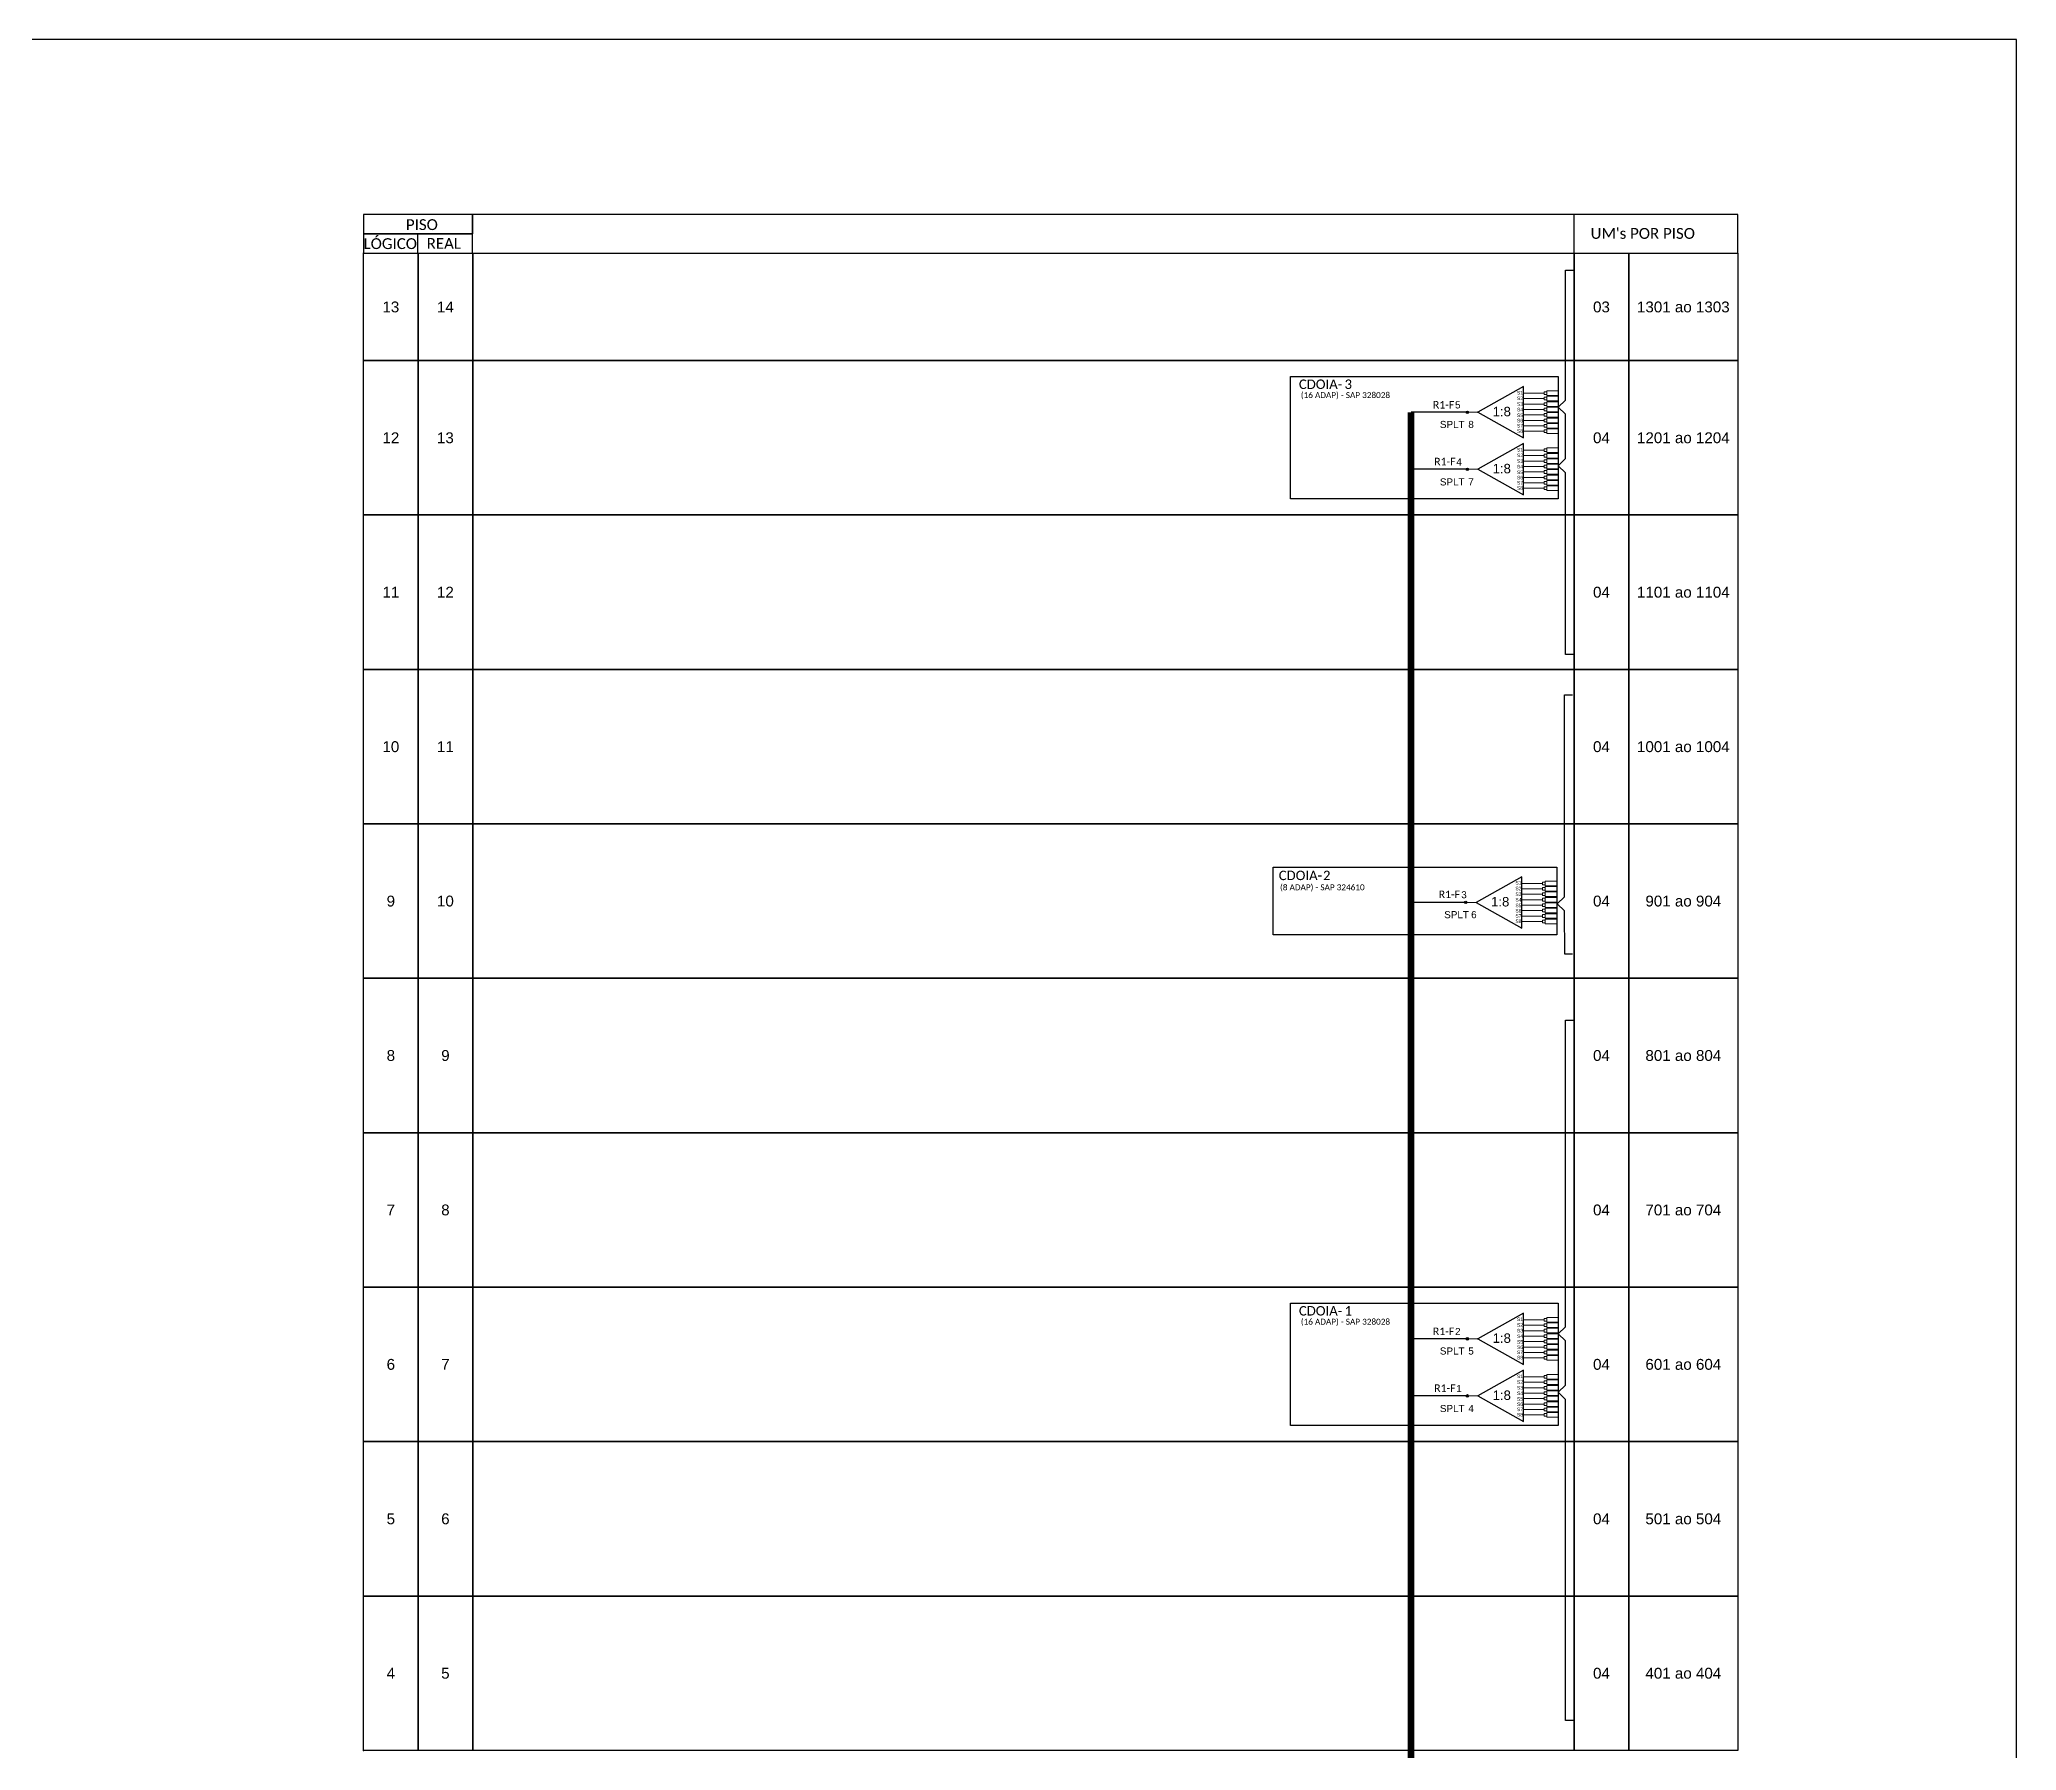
# Model space of a CAD drawing. Extents: x -89 to 2622484776, y -1852823961 to 1299.
# Drawn here: x 1282.3 to 1701.6, y 936.3 to 1299 of the extents above; entities that cross this region are included whole.
import ezdxf
from ezdxf.enums import TextEntityAlignment as Align

# ---------------------------------------------------------------- set-up
doc = ezdxf.new("R2010")
doc.units = 0
doc.styles.add('ARIAL', font='arial.ttf')
doc.styles.add('WMF-Calibri0', font='CALIBRI.TTF')

# ---------------------------------------------------------------- blocks, each defined once
blk = doc.blocks.new('SPLT_1-8_SC-APC')
at = {"color": 1}
blk.add_lwpolyline([(-7.37, -2.1), (-17.04, -7.55), (-7.37, -13), (-7.37, -2.1)], dxfattribs=at)
at = {"color": 3, "lineweight": 0}
for points in [[(-2.99, -3.51), (-7.37, -3.51)], [(-2.41, -3.02), (-2.41, -4)], [(-2.41, -3.02), (0, -3.02)], [(-2.41, -4), (0, -4)], [(-2.41, -4.17), (-2.41, -5.16)], [(-2.41, -4.17), (0, -4.17)], [(-7.37, -4.66), (-2.99, -4.66)], [(-7.37, -5.82), (-2.99, -5.82)], [(-7.37, -6.97), (-2.99, -6.97)], [(-7.37, -8.12), (-2.99, -8.12)], [(-2.41, -5.16), (0, -5.16)], [(-2.41, -5.32), (-2.41, -6.31)], [(-2.41, -5.32), (0, -5.32)], [(-2.41, -6.31), (0, -6.31)], [(-2.41, -6.48), (-2.41, -7.46)], [(-2.41, -6.48), (0, -6.48)], [(-2.41, -7.46), (0, -7.46)], [(-2.41, -7.63), (-2.41, -8.62)], [(-2.41, -7.63), (0, -7.63)], [(-7.37, -9.28), (-2.99, -9.28)], [(-7.37, -10.43), (-2.99, -10.43)], [(-7.37, -11.58), (-2.99, -11.58)], [(-2.41, -8.62), (0, -8.62)], [(-2.41, -8.78), (-2.41, -9.77)], [(-2.41, -8.78), (0, -8.78)], [(-2.41, -9.77), (0, -9.77)], [(-2.41, -9.94), (-2.41, -10.92)], [(-2.41, -9.94), (0, -9.94)], [(-2.41, -10.92), (0, -10.92)], [(-2.41, -11.09), (-2.41, -12.08)], [(-2.41, -11.09), (0, -11.09)], [(-2.41, -12.08), (0, -12.08)]]:
    blk.add_lwpolyline(points, dxfattribs=at)
for points in [[(-2.99, -3.22), (-2.41, -3.22), (-2.41, -3.8), (-2.99, -3.8)], [(-2.99, -4.38), (-2.41, -4.38), (-2.41, -4.95), (-2.99, -4.95)], [(-2.99, -5.53), (-2.41, -5.53), (-2.41, -6.1), (-2.99, -6.1)], [(-2.99, -6.68), (-2.41, -6.68), (-2.41, -7.26), (-2.99, -7.26)], [(-2.99, -7.84), (-2.41, -7.84), (-2.41, -8.41), (-2.99, -8.41)], [(-2.99, -8.99), (-2.41, -8.99), (-2.41, -9.56), (-2.99, -9.56)], [(-2.99, -10.14), (-2.41, -10.14), (-2.41, -10.72), (-2.99, -10.72)], [(-2.99, -11.3), (-2.41, -11.3), (-2.41, -11.87), (-2.99, -11.87)]]:
    blk.add_lwpolyline(points, close=True, dxfattribs=at)
at = {"color": 1, "lineweight": 0}
blk.add_lwpolyline([(-17.04, -7.55), (-19.26, -7.55)], dxfattribs=at)
at = {"color": 1, "style": 'ARIAL'}
for s, height, p in [('S1', 0.75, (-8.74, -3.78)), ('1:8', 2, (-13.91, -8.4)), ('S2', 0.75, (-8.74, -4.97)), ('S3', 0.75, (-8.74, -6.18)), ('S4', 0.75, (-8.74, -7.36)), ('S5', 0.75, (-8.74, -8.57)), ('S6', 0.75, (-8.74, -9.69)), ('S7', 0.75, (-8.74, -10.78)), ('S8', 0.75, (-8.74, -11.9))]:
    blk.add_text(s, height=height, dxfattribs=at).set_placement(p)

msp = doc.modelspace()

# ---------------------------------------------------------------- hatches: boundary and pattern name
h = msp.add_hatch(color=3)
h.dxf.hatch_style = 1
edge = h.paths.add_edge_path()
edge.add_arc((1585.11, 1220), 0.256, 0, 360)
h = msp.add_hatch(color=3)
h.dxf.hatch_style = 1
edge = h.paths.add_edge_path()
edge.add_arc((1585.11, 1207.91), 0.256, 0, 360)
h = msp.add_hatch(color=3)
h.dxf.hatch_style = 1
edge = h.paths.add_edge_path()
edge.add_arc((1584.77, 1116.07), 0.256, 0, 360)
h = msp.add_hatch(color=3)
h.dxf.hatch_style = 1
edge = h.paths.add_edge_path()
edge.add_arc((1585.11, 1023.54), 0.256, 0, 360)
h = msp.add_hatch(color=3)
h.dxf.hatch_style = 1
edge = h.paths.add_edge_path()
edge.add_arc((1585.11, 1011.45), 0.256, 0, 360)

# ---------------------------------------------------------------- linework, layer by layer
for points in [[(863, 705.02), (1701.56, 705.02), (1701.56, 1299.02), (863, 1299.02), (863, 705.02)], [(1374.11, 1253.71), (1642.48, 1253.71), (1642.48, 1261.93), (1374.11, 1261.93), (1374.11, 1261.93), (1374.11, 1257.82)], [(1607.73, 1253.71), (1607.73, 1261.93)], [(1362.54, 1253.71), (1362.54, 1257.82)]]:
    msp.add_lwpolyline(points)
for points in [[(1350.96, 1257.82), (1374.11, 1257.82), (1374.11, 1261.93), (1350.96, 1261.93)], [(1350.96, 1253.71), (1374.11, 1253.71), (1374.11, 1257.82), (1350.96, 1257.82)], [(1351, 1253.71), (1362.57, 1253.71), (1362.57, 1230.96), (1351, 1230.96)], [(1362.57, 1253.71), (1374.15, 1253.71), (1374.15, 1230.96), (1362.57, 1230.96)], [(1374.15, 1253.71), (1607.76, 1253.71), (1607.76, 1230.96), (1374.15, 1230.96)], [(1607.76, 1253.71), (1619.33, 1253.71), (1619.33, 1230.96), (1607.76, 1230.96)], [(1619.33, 1253.71), (1642.48, 1253.71), (1642.48, 1230.96), (1619.33, 1230.96)], [(1351, 1230.96), (1362.57, 1230.96), (1362.57, 1198.22), (1351, 1198.22)], [(1362.57, 1230.96), (1374.15, 1230.96), (1374.15, 1198.22), (1362.57, 1198.22)], [(1374.15, 1230.96), (1607.76, 1230.96), (1607.76, 1198.22), (1374.15, 1198.22)], [(1607.76, 1230.96), (1619.33, 1230.96), (1619.33, 1198.22), (1607.76, 1198.22)], [(1619.33, 1230.96), (1642.48, 1230.96), (1642.48, 1198.22), (1619.33, 1198.22)], [(1351, 1198.22), (1362.57, 1198.22), (1362.57, 1165.47), (1351, 1165.47)], [(1362.57, 1198.22), (1374.15, 1198.22), (1374.15, 1165.47), (1362.57, 1165.47)], [(1374.15, 1198.22), (1607.76, 1198.22), (1607.76, 1165.47), (1374.15, 1165.47)], [(1607.76, 1198.22), (1619.33, 1198.22), (1619.33, 1165.47), (1607.76, 1165.47)], [(1619.33, 1198.22), (1642.48, 1198.22), (1642.48, 1165.47), (1619.33, 1165.47)], [(1351, 1165.47), (1362.57, 1165.47), (1362.57, 1132.73), (1351, 1132.73)], [(1362.57, 1165.47), (1374.15, 1165.47), (1374.15, 1132.73), (1362.57, 1132.73)], [(1374.15, 1165.47), (1607.76, 1165.47), (1607.76, 1132.73), (1374.15, 1132.73)], [(1607.76, 1165.47), (1619.33, 1165.47), (1619.33, 1132.73), (1607.76, 1132.73)], [(1619.33, 1165.47), (1642.48, 1165.47), (1642.48, 1132.73), (1619.33, 1132.73)], [(1351, 1132.73), (1362.57, 1132.73), (1362.57, 1099.99), (1351, 1099.99)], [(1362.57, 1132.73), (1374.15, 1132.73), (1374.15, 1099.99), (1362.57, 1099.99)], [(1374.15, 1132.73), (1607.76, 1132.73), (1607.76, 1099.99), (1374.15, 1099.99)], [(1607.76, 1132.73), (1619.33, 1132.73), (1619.33, 1099.99), (1607.76, 1099.99)], [(1619.33, 1132.73), (1642.48, 1132.73), (1642.48, 1099.99), (1619.33, 1099.99)], [(1351, 1099.99), (1362.57, 1099.99), (1362.57, 1067.24), (1351, 1067.24)], [(1362.57, 1099.99), (1374.15, 1099.99), (1374.15, 1067.24), (1362.57, 1067.24)], [(1374.15, 1099.99), (1607.76, 1099.99), (1607.76, 1067.24), (1374.15, 1067.24)], [(1607.76, 1099.99), (1619.33, 1099.99), (1619.33, 1067.24), (1607.76, 1067.24)], [(1619.33, 1099.99), (1642.48, 1099.99), (1642.48, 1067.24), (1619.33, 1067.24)], [(1351, 1067.24), (1362.57, 1067.24), (1362.57, 1034.5), (1351, 1034.5)], [(1362.57, 1067.24), (1374.15, 1067.24), (1374.15, 1034.5), (1362.57, 1034.5)], [(1374.15, 1067.24), (1607.76, 1067.24), (1607.76, 1034.5), (1374.15, 1034.5)], [(1607.76, 1067.24), (1619.33, 1067.24), (1619.33, 1034.5), (1607.76, 1034.5)], [(1619.33, 1067.24), (1642.48, 1067.24), (1642.48, 1034.5), (1619.33, 1034.5)], [(1351, 1034.5), (1362.57, 1034.5), (1362.57, 1001.76), (1351, 1001.76)], [(1362.57, 1034.5), (1374.15, 1034.5), (1374.15, 1001.76), (1362.57, 1001.76)], [(1374.15, 1034.5), (1607.76, 1034.5), (1607.76, 1001.76), (1374.15, 1001.76)], [(1607.76, 1034.5), (1619.33, 1034.5), (1619.33, 1001.76), (1607.76, 1001.76)], [(1619.33, 1034.5), (1642.48, 1034.5), (1642.48, 1001.76), (1619.33, 1001.76)], [(1351, 1001.76), (1362.57, 1001.76), (1362.57, 969.01), (1351, 969.01)], [(1362.57, 1001.76), (1374.15, 1001.76), (1374.15, 969.01), (1362.57, 969.01)], [(1374.15, 1001.76), (1607.76, 1001.76), (1607.76, 969.01), (1374.15, 969.01)], [(1607.76, 1001.76), (1619.33, 1001.76), (1619.33, 969.01), (1607.76, 969.01)], [(1619.33, 1001.76), (1642.48, 1001.76), (1642.48, 969.01), (1619.33, 969.01)], [(1351, 969.01), (1362.57, 969.01), (1362.57, 936.27), (1351, 936.27)], [(1362.57, 969.01), (1374.15, 969.01), (1374.15, 936.27), (1362.57, 936.27)], [(1374.15, 969.01), (1607.76, 969.01), (1607.76, 936.27), (1374.15, 936.27)], [(1607.76, 969.01), (1619.33, 969.01), (1619.33, 936.27), (1607.76, 936.27)], [(1619.33, 969.01), (1642.48, 969.01), (1642.48, 936.27), (1619.33, 936.27)]]:
    msp.add_lwpolyline(points, close=True)
at = {"color": 3}
for points in [[(1607.59, 1168.61), (1605.94, 1168.61), (1605.94, 1201.5), (1605.94, 1201.5), (1605.94, 1207.16), (1604.37, 1208.67), (1605.94, 1210.17), (1605.94, 1213.9), (1605.94, 1213.9), (1605.94, 1219.57), (1604.37, 1221.07), (1605.94, 1222.58), (1605.94, 1250.11), (1607.59, 1250.11)], [(1607.4, 1105.11), (1605.75, 1105.11), (1605.74, 1114.26), (1604.18, 1115.77), (1605.74, 1117.28), (1605.74, 1160.11), (1607.4, 1160.11)], [(1607.59, 942.61), (1605.94, 942.61), (1605.94, 1005.03), (1605.94, 1005.03), (1605.94, 1010.7), (1604.37, 1012.2), (1605.94, 1013.71), (1605.94, 1017.44), (1605.94, 1017.44), (1605.94, 1023.1), (1604.37, 1024.61), (1605.94, 1026.12), (1605.94, 1091.11), (1607.59, 1091.11)]]:
    msp.add_lwpolyline(points, dxfattribs=at)
at = {"color": 1}
for points in [[(1604.37, 1203.66), (1604.37, 1203.66), (1604.37, 1201.63), (1547.63, 1201.63), (1547.63, 1227.55), (1551.24, 1227.55)], [(1604.37, 1007.2), (1604.37, 1007.2), (1604.37, 1005.17), (1547.63, 1005.17), (1547.63, 1031.09), (1551.24, 1031.09)]]:
    msp.add_lwpolyline(points, dxfattribs=at)
for points in [[(1547.63, 1227.55), (1604.37, 1227.55), (1604.37, 1201.63), (1547.63, 1201.63)], [(1543.94, 1123.52), (1604.06, 1123.52), (1604.06, 1109.2), (1543.94, 1109.2)], [(1547.63, 1031.09), (1604.37, 1031.09), (1604.37, 1005.17), (1547.63, 1005.17)]]:
    msp.add_lwpolyline(points, close=True, dxfattribs=at)
at = {"color": 5, "const_width": 1.36}
msp.add_lwpolyline([(1573.16, 1220), (1573.16, 875.11), (1551.18, 875.11), (1551.18, 862.46)], dxfattribs=at)
at = {"color": 5}
for points in [[(1585.11, 1220), (1573.16, 1220)], [(1585.11, 1207.91), (1573.16, 1207.91)], [(1584.77, 1116.07), (1572.91, 1116.07)], [(1585.11, 1023.54), (1573.16, 1023.54)], [(1585.11, 1011.45), (1573.16, 1011.45)]]:
    msp.add_lwpolyline(points, dxfattribs=at)
at = {"color": 3}
for centre in [(1585.11, 1220), (1585.11, 1207.91), (1584.77, 1116.07), (1585.11, 1023.54), (1585.11, 1011.45)]:
    msp.add_circle(centre, 0.256, dxfattribs=at)
for p in [(1351, 1253.71), (1351, 1230.96), (1587.34, 1220), (1351, 1198.22), (1351, 1165.47), (1351, 1132.73), (1351, 1099.99), (1351, 1067.24), (1351, 1034.5), (1587.34, 1023.54), (1351, 1001.76), (1351, 969.01), (1351, 936.27)]:
    msp.add_point(p)

# ---------------------------------------------------------------- block references
for p in [(1604.37, 1227.55), (1604.37, 1215.46), (1604.04, 1123.62), (1604.37, 1031.09), (1604.37, 1018.99)]:
    msp.add_blockref('SPLT_1-8_SC-APC', p, dxfattribs=at)

# ---------------------------------------------------------------- texts
at = {"style": 'WMF-Calibri0'}
for s, p in [('     PISO', (1355.93, 1258.63)), ("UM's POR PISO", (1611.25, 1256.77)), ('  LÓGICO', (1349.38, 1254.6)), ('    REAL', (1361.14, 1254.65))]:
    msp.add_text(s, height=2.3, dxfattribs=at).set_placement(p)
at = {"style": 'ARIAL'}
for s, p in [('13', (1356.79, 1242.33)), ('14', (1368.36, 1242.33)), ('03', (1613.55, 1242.33)), ('1301 ao 1303', (1630.91, 1242.33)), ('12', (1356.79, 1214.59)), ('13', (1368.36, 1214.59)), ('04', (1613.55, 1214.59)), ('1201 ao 1204', (1630.91, 1214.59)), ('11', (1356.79, 1181.85)), ('12', (1368.36, 1181.85)), ('04', (1613.55, 1181.85)), ('1101 ao 1104', (1630.91, 1181.85)), ('10', (1356.79, 1149.1)), ('11', (1368.36, 1149.1)), ('04', (1613.55, 1149.1)), ('1001 ao 1004', (1630.91, 1149.1)), ('9', (1356.79, 1116.36)), ('10', (1368.36, 1116.36)), ('04', (1613.55, 1116.36)), ('901 ao 904', (1630.91, 1116.36)), ('8', (1356.79, 1083.62)), ('9', (1368.36, 1083.62)), ('04', (1613.55, 1083.62)), ('801 ao 804', (1630.91, 1083.62)), ('7', (1356.79, 1050.87)), ('8', (1368.36, 1050.87)), ('04', (1613.55, 1050.87)), ('701 ao 704', (1630.91, 1050.87)), ('6', (1356.79, 1018.13)), ('7', (1368.36, 1018.13)), ('04', (1613.55, 1018.13)), ('601 ao 604', (1630.91, 1018.13)), ('5', (1356.79, 985.38)), ('6', (1368.36, 985.38)), ('04', (1613.55, 985.38)), ('501 ao 504', (1630.91, 985.38)), ('4', (1356.79, 952.64)), ('5', (1368.36, 952.64)), ('04', (1613.55, 952.64)), ('401 ao 404', (1630.91, 952.64))]:
    msp.add_text(s, height=2.3, dxfattribs=at).set_placement(p, align=Align.MIDDLE_CENTER)
at = {"color": 1, "style": 'WMF-Calibri0'}
for s, p in [('CDOIA-', (1549.38, 1224.94)), ('3', (1559.06, 1224.94)), ('CDOIA-', (1545.11, 1120.8)), ('2', (1554.49, 1120.8)), ('CDOIA-', (1549.38, 1028.48)), ('1', (1559.06, 1028.48))]:
    msp.add_text(s, height=2, dxfattribs=at).set_placement(p)
for s, p in [('(16 ADAP) - SAP 328028', (1559.25, 1223.01)), ('(8 ADAP) - SAP 324610', (1554.35, 1118.65)), ('(16 ADAP) - SAP 328028', (1559.25, 1026.55))]:
    msp.add_text(s, height=1.25, dxfattribs=at).set_placement(p, align=Align.CENTER)
at = {"color": 5, "style": 'WMF-Calibri0'}
for p in [(1577.8, 1220.79), (1578.07, 1208.75), (1579.03, 1116.99), (1577.8, 1024.33), (1578.07, 1012.29)]:
    msp.add_text('R1-F', height=1.6, dxfattribs=at).set_placement(p)
at = {"color": 5, "style": 'ARIAL'}
for s, p in [('5', (1583.08, 1220.81)), ('4', (1583.35, 1208.71)), ('3', (1584.4, 1116.96)), ('2', (1583.08, 1024.35)), ('1', (1583.35, 1012.25))]:
    msp.add_text(s, height=1.5, dxfattribs=at).set_placement(p, align=Align.CENTER)
at = {"color": 7, "style": 'ARIAL'}
for s, p in [('SPLT', (1581.9, 1216.67)), ('8', (1585.89, 1216.67)), ('SPLT', (1581.9, 1204.48)), ('7', (1585.89, 1204.48)), ('SPLT', (1582.82, 1112.73)), ('6', (1586.49, 1112.73)), ('SPLT', (1581.9, 1020.21)), ('5', (1585.89, 1020.21)), ('SPLT', (1581.9, 1008.02)), ('4', (1585.89, 1008.02))]:
    msp.add_text(s, height=1.5, dxfattribs=at).set_placement(p, align=Align.CENTER)

doc.saveas('drawing.dxf')
